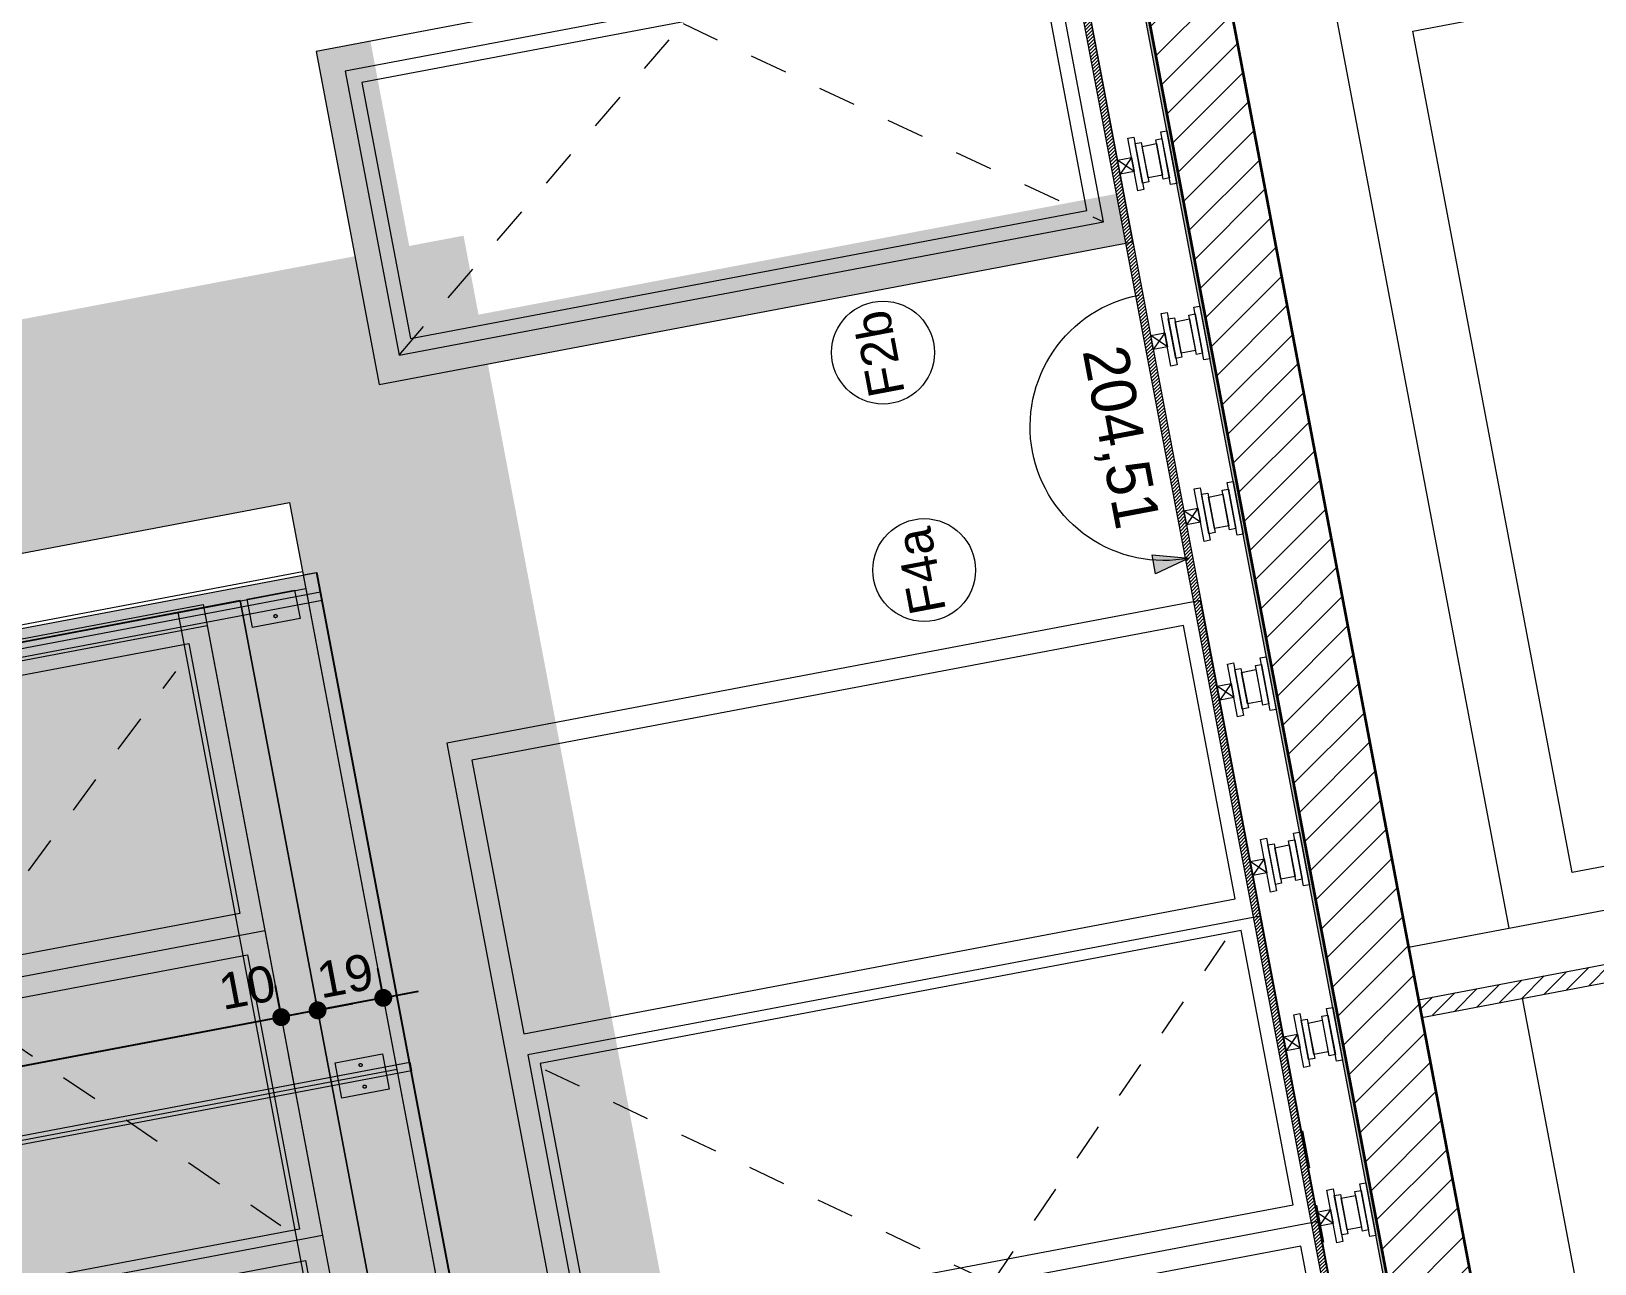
# Model space of a CAD drawing. Header units: centimetres. Extents: x 56941 to 84569, y -27946 to -11680.
# Drawn here: x 58282.4 to 58720.6, y -25332.8 to -24987.4 of the extents above; entities that cross this region are included whole.
import ezdxf

# ---------------------------------------------------------------- set-up
doc = ezdxf.new("R2010")
doc.units = ezdxf.units.CM
doc.header["$LTSCALE"] = 50.8
doc.header["$PDMODE"] = 1
doc.header["$PDSIZE"] = -2
doc.linetypes.add('Style de ligne -1', pattern=[0.41664, 0.20828, -0.20836])
doc.layers.get('0').update_dxf_attribs({"lineweight": 18})
for name, color, linetype, lineweight in [('0-PROJET-BOIS', 7, 'Continuous', 5), ('0-PROJET-COTATIONS', 7, 'Continuous', 13), ('0-PROJET-DESSINS CRÉES', 7, 'Continuous', 9), ('0-PROJET-Garde corps', 7, 'Continuous', 5), ('0-PROJET-ISOLATION', 7, 'Continuous', 13), ('0-PROJET-MENUISERIES EXT', 7, 'Continuous', 5), ('0-PROJET-MUR BETON', 7, 'Continuous', 35), ('0-PROJET-MURS AGGLO', 7, 'Continuous', 5), ('0-PROJET-NGF', 7, 'Continuous', 5), ('0-PROJET-TEXTE', 7, 'Continuous', 5)]:
    doc.layers.add(name, color=color, linetype=linetype, lineweight=lineweight)
doc.styles.add('Futura Std Book', font='Futura Std Book')
doc.styles.add('Helvetica', font='Helvetica')
doc.dimstyles.new('IS', dxfattribs={"dimtxt": 10.08724, "dimasz": 5.007446, "dimexe": 2, "dimexo": 10, "dimgap": 3, "dimtad": 1, "dimdec": 1, "dimtxsty": 'Helvetica', "dimblk": 'DOT', "dimblk1": 'DOT', "dimblk2": 'DOT', "dimcen": 0, "dimdle": 10, "dimazin": 0, "dimtfac": 0.8, "dimtdec": 1, "dimtix": 1, "dimtmove": 0, "dimatfit": 0, "dimldrblk": 'VW_FILLEDARROW-1', "dimfxl": 0, "dimfrac": 2, "dimtolj": 1, "dimarcsym": 0})

# ---------------------------------------------------------------- blocks, each defined once
blk = doc.blocks.new('PORTE FENETRE TYPE 1 FACADE')
at = {"layer": '0-PROJET-DESSINS CRÉES', "color": 7, "linetype": 'Continuous', "lineweight": 5}
blk.add_line((177, -6), (177, -215), dxfattribs=at)
at = {"layer": '0-PROJET-DESSINS CRÉES', "color": 7, "linetype": 'Style de ligne -1', "lineweight": 5}
for p, q in [((95, -10), (177, -122)), ((253, -10), (177, -122)), ((177, -122), (95, -204)), ((177, -122), (253, -204))]:
    blk.add_line(p, q, dxfattribs=at)
at = {"layer": '0-PROJET-DESSINS CRÉES', "color": 7, "linetype": 'Continuous', "lineweight": 5, "flags": 128}
blk.add_lwpolyline([(6, -6), (84, -6), (84, -209), (6, -209)], close=True, dxfattribs=at)
at = {"layer": '0-PROJET-MENUISERIES EXT', "color": 7, "linetype": 'Continuous', "lineweight": 13, "flags": 128}
for points in [[(270, 0), (270, -215), (0, -215), (0, 0)], [(264, -6), (264, -215), (90, -215), (90, -6)], [(171.23, -9), (171.23, -209), (93, -209), (93, -9)], [(260, -9), (260, -209), (183, -209), (183, -9)]]:
    blk.add_lwpolyline(points, close=True, dxfattribs=at)
blk = doc.blocks.new('Groupe-23-1')
at = {"layer": '0-PROJET-Garde corps', "color": 8, "linetype": 'Continuous', "lineweight": 5, "flags": 128}
for points in [[(19563.91, -47360.95), (19565.77, -47370.77), (19552.49, -47373.29), (19550.63, -47363.46)], [(19571.54, -47363.25), (19572.01, -47365.71), (19437.35, -47391.21), (19436.88, -47388.75)]]:
    blk.add_lwpolyline(points, close=True, dxfattribs=at)
at = {"layer": '0-PROJET-Garde corps', "color": 8, "linetype": 'Continuous', "lineweight": 5}
for points in [[(19558.2, -47364.09), (19558.21, -47363.97), (19558.11, -47363.76), (19557.92, -47363.62), (19557.69, -47363.59), (19557.48, -47363.69), (19557.35, -47363.89), (19557.33, -47364.13), (19557.43, -47364.34), (19557.62, -47364.48), (19557.85, -47364.51), (19558.06, -47364.41), (19558.19, -47364.21), (19558.2, -47364.09)], [(19559.35, -47370.13), (19559.36, -47370.02), (19559.26, -47369.8), (19559.07, -47369.66), (19558.83, -47369.64), (19558.62, -47369.74), (19558.49, -47369.93), (19558.47, -47370.17), (19558.57, -47370.39), (19558.76, -47370.53), (19558.99, -47370.55), (19559.21, -47370.45), (19559.34, -47370.25), (19559.35, -47370.13)]]:
    blk.add_open_spline(points, degree=2, dxfattribs=at)
blk = doc.blocks.new('Groupe-24-1')
at = {"layer": '0-PROJET-Garde corps', "color": 8, "linetype": 'Continuous', "lineweight": 5, "flags": 128}
for points in [[(19546.57, -47231.41), (19547.04, -47233.87), (19412.38, -47259.37), (19411.92, -47256.91)], [(19539.3, -47231.01), (19540.8, -47238.93), (19527.53, -47241.45), (19526.03, -47233.52)]]:
    blk.add_lwpolyline(points, close=True, dxfattribs=at)
at = {"layer": '0-PROJET-Garde corps', "color": 8, "linetype": 'Continuous', "lineweight": 5}
blk.add_open_spline([(19534.38, -47238.29), (19534.39, -47238.17), (19534.29, -47237.96), (19534.1, -47237.82), (19533.87, -47237.79), (19533.66, -47237.89), (19533.52, -47238.09), (19533.5, -47238.33), (19533.6, -47238.55), (19533.79, -47238.68), (19534.03, -47238.71), (19534.24, -47238.61), (19534.37, -47238.41), (19534.38, -47238.29)], degree=2, dxfattribs=at)
blk = doc.blocks.new('Groupe-25-1')
at = {"layer": '0-PROJET-Garde corps', "color": 8, "linetype": 'Continuous', "lineweight": 5, "flags": 128}
for points in [[(19596.89, -47497.11), (19597.35, -47499.57), (19462.7, -47525.07), (19462.23, -47522.61)], [(19589.26, -47494.81), (19591.12, -47504.63), (19577.84, -47507.14), (19575.98, -47497.32)]]:
    blk.add_lwpolyline(points, close=True, dxfattribs=at)
at = {"layer": '0-PROJET-Garde corps', "color": 8, "linetype": 'Continuous', "lineweight": 5}
for points in [[(19583.55, -47497.95), (19583.56, -47497.83), (19583.46, -47497.61), (19583.27, -47497.47), (19583.04, -47497.45), (19582.83, -47497.55), (19582.7, -47497.74), (19582.68, -47497.98), (19582.78, -47498.2), (19582.97, -47498.34), (19583.2, -47498.36), (19583.41, -47498.26), (19583.54, -47498.07), (19583.55, -47497.95)], [(19584.7, -47503.99), (19584.71, -47503.87), (19584.61, -47503.65), (19584.42, -47503.51), (19584.18, -47503.49), (19583.97, -47503.59), (19583.84, -47503.79), (19583.82, -47504.03), (19583.92, -47504.24), (19584.11, -47504.38), (19584.34, -47504.4), (19584.55, -47504.3), (19584.69, -47504.11), (19584.7, -47503.99)]]:
    blk.add_open_spline(points, degree=2, dxfattribs=at)
blk = doc.blocks.new('Groupe-26-1')
at = {"layer": '0-PROJET-Garde corps', "color": 8, "linetype": 'Continuous', "lineweight": 5, "flags": 128}
for points in [[(19621, -47624.42), (19621.5, -47627.07), (19486.94, -47652.55), (19486.43, -47649.9)], [(19613.37, -47622.11), (19615.23, -47631.94), (19601.95, -47634.45), (19600.09, -47624.63)]]:
    blk.add_lwpolyline(points, close=True, dxfattribs=at)
at = {"layer": '0-PROJET-Garde corps', "color": 8, "linetype": 'Continuous', "lineweight": 5}
for points in [[(19607.66, -47625.25), (19607.67, -47625.13), (19607.57, -47624.92), (19607.38, -47624.78), (19607.15, -47624.76), (19606.94, -47624.85), (19606.8, -47625.05), (19606.78, -47625.29), (19606.88, -47625.51), (19607.08, -47625.64), (19607.31, -47625.67), (19607.52, -47625.57), (19607.65, -47625.37), (19607.66, -47625.25)], [(19608.81, -47631.3), (19608.82, -47631.18), (19608.72, -47630.96), (19608.53, -47630.82), (19608.29, -47630.8), (19608.08, -47630.9), (19607.95, -47631.09), (19607.93, -47631.33), (19608.03, -47631.55), (19608.22, -47631.69), (19608.45, -47631.71), (19608.66, -47631.61), (19608.8, -47631.42), (19608.81, -47631.3)]]:
    blk.add_open_spline(points, degree=2, dxfattribs=at)
blk = doc.blocks.new('Groupe-27-1')
at = {"layer": '0-PROJET-DESSINS CRÉES', "linetype": 'Continuous', "lineweight": 0}
blk.add_hatch(color=254, dxfattribs=at).paths.add_polyline_path([(19545.55, -47225.99), (19622.17, -47630.62), (19487.52, -47656.12), (19410.89, -47251.49)])
at = {"layer": '0-PROJET-DESSINS CRÉES', "color": 7, "linetype": 'Continuous', "lineweight": 13}
for p, q in [((19437.12, -47389.98), (19568.03, -47365.19)), ((19462.94, -47523.75), (19593.38, -47499.05))]:
    blk.add_line(p, q, dxfattribs=at)
at = {"layer": '0-PROJET-DESSINS CRÉES', "color": 7, "linetype": 'Continuous', "lineweight": 13, "flags": 128}
for points in [[(19545.55, -47225.99), (19622.17, -47630.62), (19487.52, -47656.12), (19410.89, -47251.49)], [(19545.34, -47226.03), (19621.97, -47630.68), (19618.44, -47631.35), (19541.8, -47226.7)], [(19410.98, -47251.48), (19487.61, -47656.11), (19484.46, -47656.7), (19407.83, -47252.07)]]:
    blk.add_lwpolyline(points, close=True, dxfattribs=at)
at = {"layer": '0-PROJET-Garde corps', "color": 8}
for name in ['Groupe-24-1', 'Groupe-23-1', 'Groupe-25-1', 'Groupe-26-1']:
    blk.add_blockref(name, (0, 0), dxfattribs=at)
blk = doc.blocks.new('Groupe-28-1')
at = {"layer": '0-PROJET-DESSINS CRÉES', "linetype": 'Continuous', "lineweight": 0}
blk.add_hatch(color=7, dxfattribs=at).paths.add_polyline_path([(19321.87, -47272.43), (19321.87, -47272.42), (19307.43, -47275.15), (19307.43, -47275.16), (19272.21, -47281.83), (19314.63, -47505.84), (19338.11, -47463.63), (19352.64, -47540.3), (19556.77, -47501.61), (19554.19, -47488.02), (19365.47, -47523.68), (19351.31, -47449.5), (19364.87, -47428.49), (19334.85, -47269.97)])
at = {"layer": '0-PROJET-DESSINS CRÉES', "color": 7, "linetype": 'Continuous', "lineweight": 13}
for p, q in [((19352.64, -47540.3), (19322.25, -47546.05)), ((19335.55, -47616.27), (19570.07, -47571.86)), ((19348.09, -47682.51), (19490.45, -47655.55))]:
    blk.add_line(p, q, dxfattribs=at)
at = {"layer": '0-PROJET-DESSINS CRÉES', "color": 7, "linetype": 'Continuous', "lineweight": 13, "flags": 128}
for points in [[(19314.63, -47505.83), (19291.47, -47510.21), (19244.46, -47261.97), (19537.83, -47206.41), (19618.3, -47631.35), (19599.92, -47634.84), (19523.99, -47233.91), (19272.21, -47281.83)], [(19309.71, -47506.74), (19266.37, -47277.84), (19541.49, -47225.74), (19542.42, -47230.65), (19272.21, -47281.83), (19314.63, -47505.81)], [(19523.99, -47233.91), (19599.92, -47634.84), (19582.62, -47638.11), (19506.69, -47237.18)], [(19249.37, -47261.04), (19296.38, -47509.27), (19291.47, -47510.2), (19244.46, -47261.97)], [(19314.63, -47505.81), (19348.09, -47682.51), (19343.18, -47683.44), (19309.71, -47506.74)]]:
    blk.add_lwpolyline(points, close=True, dxfattribs=at)
at = {"layer": '0-PROJET-DESSINS CRÉES', "color": 8, "linetype": 'Continuous', "lineweight": 13, "flags": 128}
blk.add_lwpolyline([(19244.46, -47261.97), (19291.47, -47510.21), (19288.22, -47510.83), (19241.2, -47262.59)], close=True, dxfattribs=at)
at = {"layer": '0-PROJET-DESSINS CRÉES', "color": 7, "rotation": 100.7235947439955}
blk.add_blockref('PORTE FENETRE TYPE 1 FACADE', (19352.63, -47540.27), dxfattribs=at)
at = {"layer": '0-PROJET-Garde corps', "color": 7}
blk.add_blockref('Groupe-27-1', (0, 0), dxfattribs=at)
blk = doc.blocks.new('PORTE FENETRE TYPE')
at = {"layer": '0-PROJET-DESSINS CRÉES', "color": 7, "linetype": 'Style de ligne -1', "lineweight": 13}
for p, q in [((88, -7), (11.5, -102.5)), ((11.5, -102.5), (88, -208))]:
    blk.add_line(p, q, dxfattribs=at)
at = {"layer": '0-PROJET-MENUISERIES EXT', "color": 7, "linetype": 'Continuous', "lineweight": 13, "flags": 128}
for points in [[(95, 0), (95, -215), (0, -215), (0, 0)], [(88, -7), (88, -208), (7, -208), (7, -7)], [(84, -11), (84, -204), (11, -204), (11, -11)]]:
    blk.add_lwpolyline(points, close=True, dxfattribs=at)
blk = doc.blocks.new('_DOT')
at = {"color": 0, "linetype": 'ByBlock', "lineweight": -2}
blk.add_line((-0.5, 0), (-1, 0), dxfattribs=at)
at = {"color": 0, "linetype": 'ByBlock', "const_width": 0.5}
blk.add_lwpolyline([(-0.25, 0, 1), (0.25, 0, 1)], format="xyb", close=True, dxfattribs=at)
blk = doc.blocks.new('*D66')
at = {"layer": '0-PROJET-COTATIONS', "color": 0, "linetype": 'Continuous', "lineweight": -2}
for p, q in [((58350.78, -25254.84), (58352.82, -25265.65)), ((58347.53, -25264.61), (58236.36, -25285.67)), ((58146.13, -25302.76), (58204.98, -25291.61)), ((58143.07, -25313.51), (58141.58, -25305.65))]:
    blk.add_line(p, q, dxfattribs=at)
at = {"layer": 'Defpoints', "color": 0}
for p in [(58348.92, -25245.02), (58141.21, -25303.69), (58141.21, -25303.69)]:
    blk.add_point(p, dxfattribs=at)
at = {"layer": '0-PROJET-COTATIONS', "color": 0, "lineweight": -2, "xscale": 5.007446289062499, "yscale": 5.007446289062499, "zscale": 5.007446289062499}
for p, rotation in [((58352.45, -25263.68), 10.7235947438868), ((58141.21, -25303.69), 190.7235947438868)]:
    blk.add_blockref('_DOT', p, dxfattribs=dict(at, rotation=rotation))
at = {"layer": '0-PROJET-COTATIONS', "color": 0, "lineweight": 5, "insert": (58220.67, -25288.64), "char_height": 10.087, "attachment_point": 5, "rotation": 10.7236, "style": 'Helvetica'}
blk.add_mtext('\\A1;215', dxfattribs=at)
blk = doc.blocks.new('VW_FILLEDARROW-1')
at = {"linetype": 'Continuous', "lineweight": 0}
blk.add_hatch(color=0, dxfattribs=at).paths.add_polyline_path([(-1.997, 0.535), (0, 0), (-1.997, -0.535)])
at = {"color": 0, "linetype": 'Continuous', "lineweight": 5, "flags": 128}
blk.add_lwpolyline([(-1.997, 0.535), (0, 0), (-1.997, -0.535)], close=True, dxfattribs=at)
blk = doc.blocks.new('*D67')
at = {"layer": '0-PROJET-COTATIONS', "color": 0, "linetype": 'Continuous', "lineweight": -2}
for p, q in [((58350.78, -25254.84), (58352.82, -25265.65)), ((58362.08, -25258.79), (58363.01, -25263.72)), ((58367.56, -25260.82), (58372.48, -25259.89)), ((58347.53, -25264.61), (58342.61, -25265.55)), ((58362.64, -25261.75), (58352.45, -25263.68))]:
    blk.add_line(p, q, dxfattribs=at)
at = {"layer": 'Defpoints', "color": 0}
for p in [(58348.92, -25245.02), (58360.22, -25248.97), (58352.45, -25263.68)]:
    blk.add_point(p, dxfattribs=at)
at = {"layer": '0-PROJET-COTATIONS', "color": 0, "lineweight": -2, "xscale": 5.007446289062499, "yscale": 5.007446289062499, "zscale": 5.007446289062499}
for p, rotation in [((58362.64, -25261.75), 190.7235947438946), ((58352.45, -25263.68), 10.72359474389455)]:
    blk.add_blockref('_DOT', p, dxfattribs=dict(at, rotation=rotation))
at = {"layer": '0-PROJET-COTATIONS', "color": 0, "lineweight": 5, "insert": (58342.88, -25255.33), "char_height": 10.087, "attachment_point": 5, "rotation": 10.7236, "style": 'Helvetica'}
blk.add_mtext('\\A1;10', dxfattribs=at)
blk = doc.blocks.new('*D68')
at = {"layer": '0-PROJET-COTATIONS', "color": 0, "linetype": 'Continuous', "lineweight": -2}
for p, q in [((58379.48, -25249.91), (58380.69, -25256.3)), ((58362.08, -25258.79), (58363.01, -25263.72)), ((58381.06, -25258.27), (58362.64, -25261.75)), ((58385.98, -25257.33), (58390.9, -25256.4)), ((58357.72, -25262.69), (58352.8, -25263.62))]:
    blk.add_line(p, q, dxfattribs=at)
at = {"layer": 'Defpoints', "color": 0}
for p in [(58360.22, -25248.97), (58381.34, -25259.74), (58362.64, -25261.75)]:
    blk.add_point(p, dxfattribs=at)
at = {"layer": '0-PROJET-COTATIONS', "color": 0, "lineweight": -2, "xscale": 5.007446289062499, "yscale": 5.007446289062499, "zscale": 5.007446289062499}
for p, rotation in [((58381.06, -25258.27), 190.7235947438914), ((58362.64, -25261.75), 10.72359474389138)]:
    blk.add_blockref('_DOT', p, dxfattribs=dict(at, rotation=rotation))
at = {"layer": '0-PROJET-COTATIONS', "color": 0, "lineweight": 5, "insert": (58370.35, -25252.11), "char_height": 10.087, "attachment_point": 5, "rotation": 10.7236, "style": 'Helvetica'}
blk.add_mtext('\\A1;19', dxfattribs=at)
blk = doc.blocks.new('Groupe-64-1')
at = {"layer": '0-PROJET-TEXTE', "color": 7, "linetype": 'Continuous', "lineweight": 5}
blk.add_circle((19715.76, -47225.36), 14.41, dxfattribs=at)
at = {"layer": '0-PROJET-TEXTE', "color": 7, "insert": (19712, -47238.56), "char_height": 10.087, "attachment_point": 1, "rotation": 100.7236, "line_spacing_factor": 0.834288, "style": 'Helvetica'}
blk.add_mtext('F4a', dxfattribs=at)
blk = doc.blocks.new('Groupe-65-1')
at = {"layer": '0-PROJET-TEXTE', "color": 7, "linetype": 'Continuous', "lineweight": 5}
blk.add_circle((19704.22, -47164.41), 14.41, dxfattribs=at)
at = {"layer": '0-PROJET-TEXTE', "color": 7, "insert": (19700.46, -47177.61), "char_height": 10.087, "attachment_point": 1, "rotation": 100.7236, "line_spacing_factor": 0.834288, "style": 'Helvetica'}
blk.add_mtext('F2b', dxfattribs=at)
blk = doc.blocks.new('Groupe-80-1')
at = {"layer": '0-PROJET-COTATIONS', "color": 7}
for name in ['Groupe-65-1', 'Groupe-64-1']:
    blk.add_blockref(name, (0, 0), dxfattribs=at)
blk = doc.blocks.new('Groupe-145-1')
at = {"layer": '0-PROJET-DESSINS CRÉES', "lineweight": 5, "flags": 128}
for points in [[(19784.85, -47117.33), (19782.06, -47102.59), (19783.75, -47102.27), (19786.54, -47117.01)], [(19775.64, -47119.07), (19772.85, -47104.33), (19774.54, -47104.01), (19777.33, -47118.75)], [(19776.98, -47116.91), (19774.89, -47105.86), (19776.62, -47105.53), (19778.72, -47116.58)], [(19778.51, -47115.48), (19776.83, -47106.63), (19780.84, -47105.87), (19782.52, -47114.72)], [(19782.77, -47115.81), (19780.68, -47104.76), (19782.41, -47104.43), (19784.5, -47115.49)]]:
    blk.add_lwpolyline(points, close=True, dxfattribs=at)
blk = doc.blocks.new('Groupe-146-1')
at = {"layer": '0-PROJET-DESSINS CRÉES', "color": 7, "linetype": 'Continuous', "lineweight": 13}
for p, q in [((19774.62, -47113.67), (19769.94, -47110.48)), ((19773.87, -47109.74), (19770.69, -47114.41))]:
    blk.add_line(p, q, dxfattribs=at)
at = {"layer": '0-PROJET-DESSINS CRÉES', "color": 7, "linetype": 'Continuous', "lineweight": 13, "flags": 128}
blk.add_lwpolyline([(19770.69, -47114.41), (19769.94, -47110.48), (19773.87, -47109.74), (19774.62, -47113.67)], close=True, dxfattribs=at)
blk = doc.blocks.new('Groupe-147-1')
at = {"layer": '0-PROJET-DESSINS CRÉES', "lineweight": 5, "flags": 128}
for points in [[(19784.94, -47168.2), (19782.15, -47153.46), (19783.84, -47153.14), (19786.63, -47167.88)], [(19786.29, -47166.04), (19784.19, -47154.98), (19785.93, -47154.65), (19788.02, -47165.71)], [(19787.81, -47164.6), (19786.14, -47155.76), (19790.14, -47155), (19791.82, -47163.84)], [(19792.07, -47164.94), (19789.98, -47153.89), (19791.71, -47153.56), (19793.81, -47164.61)], [(19794.16, -47166.45), (19791.37, -47151.72), (19793.06, -47151.4), (19795.85, -47166.13)]]:
    blk.add_lwpolyline(points, close=True, dxfattribs=at)
blk = doc.blocks.new('Groupe-148-1')
at = {"layer": '0-PROJET-DESSINS CRÉES', "color": 7, "linetype": 'Continuous', "lineweight": 13}
for p, q in [((19783.92, -47162.79), (19779.25, -47159.61)), ((19783.18, -47158.86), (19779.99, -47163.54))]:
    blk.add_line(p, q, dxfattribs=at)
at = {"layer": '0-PROJET-DESSINS CRÉES', "color": 7, "linetype": 'Continuous', "lineweight": 13, "flags": 128}
blk.add_lwpolyline([(19779.99, -47163.54), (19779.25, -47159.61), (19783.18, -47158.86), (19783.92, -47162.79)], close=True, dxfattribs=at)
blk = doc.blocks.new('Groupe-149-1')
at = {"layer": '0-PROJET-DESSINS CRÉES', "lineweight": 5, "flags": 128}
for points in [[(19794.25, -47217.32), (19791.46, -47202.59), (19793.15, -47202.27), (19795.94, -47217)], [(19795.59, -47215.16), (19793.5, -47204.11), (19795.23, -47203.78), (19797.32, -47214.83)], [(19801.38, -47214.07), (19799.28, -47203.01), (19801.02, -47202.69), (19803.11, -47213.74)], [(19803.46, -47215.58), (19800.67, -47200.84), (19802.36, -47200.52), (19805.15, -47215.26)], [(19797.11, -47213.73), (19795.44, -47204.89), (19799.45, -47204.13), (19801.12, -47212.97)]]:
    blk.add_lwpolyline(points, close=True, dxfattribs=at)
blk = doc.blocks.new('Groupe-150-1')
at = {"layer": '0-PROJET-DESSINS CRÉES', "color": 7, "linetype": 'Continuous', "lineweight": 13}
for p, q in [((19792.48, -47207.99), (19789.3, -47212.66)), ((19793.23, -47211.92), (19788.55, -47208.73))]:
    blk.add_line(p, q, dxfattribs=at)
at = {"layer": '0-PROJET-DESSINS CRÉES', "color": 7, "linetype": 'Continuous', "lineweight": 13, "flags": 128}
blk.add_lwpolyline([(19789.3, -47212.66), (19788.55, -47208.73), (19792.48, -47207.99), (19793.23, -47211.92)], close=True, dxfattribs=at)
blk = doc.blocks.new('Groupe-151-1')
at = {"layer": '0-PROJET-DESSINS CRÉES', "lineweight": 5, "flags": 128}
for points in [[(19803.55, -47266.45), (19800.76, -47251.71), (19802.45, -47251.39), (19805.24, -47266.13)], [(19810.68, -47263.19), (19808.59, -47252.14), (19810.32, -47251.81), (19812.41, -47262.87)], [(19812.76, -47264.71), (19809.97, -47249.97), (19811.66, -47249.65), (19814.45, -47264.39)], [(19804.89, -47264.29), (19802.8, -47253.24), (19804.53, -47252.91), (19806.63, -47263.96)], [(19806.42, -47262.86), (19804.74, -47254.01), (19808.75, -47253.25), (19810.43, -47262.1)]]:
    blk.add_lwpolyline(points, close=True, dxfattribs=at)
blk = doc.blocks.new('Groupe-152-1')
at = {"layer": '0-PROJET-DESSINS CRÉES', "color": 7, "linetype": 'Continuous', "lineweight": 13}
for p, q in [((19802.53, -47261.05), (19797.85, -47257.86)), ((19801.78, -47257.12), (19798.6, -47261.79))]:
    blk.add_line(p, q, dxfattribs=at)
at = {"layer": '0-PROJET-DESSINS CRÉES', "color": 7, "linetype": 'Continuous', "lineweight": 13, "flags": 128}
blk.add_lwpolyline([(19798.6, -47261.79), (19797.85, -47257.86), (19801.78, -47257.12), (19802.53, -47261.05)], close=True, dxfattribs=at)
blk = doc.blocks.new('Groupe-153-1')
at = {"layer": '0-PROJET-DESSINS CRÉES', "lineweight": 5, "flags": 128}
for points in [[(19822.07, -47313.83), (19819.28, -47299.1), (19820.97, -47298.78), (19823.76, -47313.52)], [(19812.86, -47315.58), (19810.07, -47300.84), (19811.75, -47300.52), (19814.54, -47315.26)], [(19814.2, -47313.42), (19812.1, -47302.36), (19813.84, -47302.03), (19815.93, -47313.09)], [(19815.72, -47311.98), (19814.05, -47303.14), (19818.06, -47302.38), (19819.73, -47311.22)], [(19819.98, -47312.32), (19817.89, -47301.27), (19819.63, -47300.94), (19821.72, -47311.99)]]:
    blk.add_lwpolyline(points, close=True, dxfattribs=at)
blk = doc.blocks.new('Groupe-154-1')
at = {"layer": '0-PROJET-DESSINS CRÉES', "color": 7, "linetype": 'Continuous', "lineweight": 13}
for p, q in [((19811.83, -47310.17), (19807.16, -47306.99)), ((19811.09, -47306.24), (19807.9, -47310.92))]:
    blk.add_line(p, q, dxfattribs=at)
at = {"layer": '0-PROJET-DESSINS CRÉES', "color": 7, "linetype": 'Continuous', "lineweight": 13, "flags": 128}
blk.add_lwpolyline([(19807.9, -47310.92), (19807.16, -47306.99), (19811.09, -47306.24), (19811.83, -47310.17)], close=True, dxfattribs=at)
blk = doc.blocks.new('Groupe-155-1')
at = {"layer": '0-PROJET-DESSINS CRÉES', "lineweight": 5, "flags": 128}
for points in [[(19831.37, -47362.96), (19828.58, -47348.22), (19830.27, -47347.9), (19833.06, -47362.64)], [(19822.16, -47364.7), (19819.37, -47349.97), (19821.06, -47349.65), (19823.85, -47364.39)], [(19823.5, -47362.54), (19821.41, -47351.49), (19823.14, -47351.16), (19825.23, -47362.21)], [(19825.02, -47361.11), (19823.35, -47352.27), (19827.36, -47351.51), (19829.03, -47360.35)], [(19829.29, -47361.45), (19827.19, -47350.39), (19828.93, -47350.07), (19831.02, -47361.12)]]:
    blk.add_lwpolyline(points, close=True, dxfattribs=at)
blk = doc.blocks.new('Groupe-156-1')
at = {"layer": '0-PROJET-DESSINS CRÉES', "color": 7, "linetype": 'Continuous', "lineweight": 13}
for p, q in [((19821.14, -47359.3), (19816.46, -47356.12)), ((19820.39, -47355.37), (19817.21, -47360.05))]:
    blk.add_line(p, q, dxfattribs=at)
at = {"layer": '0-PROJET-DESSINS CRÉES', "color": 7, "linetype": 'Continuous', "lineweight": 13, "flags": 128}
blk.add_lwpolyline([(19817.21, -47360.05), (19816.46, -47356.12), (19820.39, -47355.37), (19821.14, -47359.3)], close=True, dxfattribs=at)
blk = doc.blocks.new('Groupe-163-1')
at = {"layer": '0-PROJET-DESSINS CRÉES', "lineweight": 5, "flags": 128}
for points in [[(19831.46, -47413.83), (19828.67, -47399.09), (19830.36, -47398.77), (19833.15, -47413.51)], [(19832.8, -47411.67), (19830.71, -47400.62), (19832.45, -47400.29), (19834.54, -47411.34)], [(19834.33, -47410.24), (19832.65, -47401.39), (19836.66, -47400.63), (19838.34, -47409.48)], [(19838.59, -47410.57), (19836.5, -47399.52), (19838.23, -47399.19), (19840.33, -47410.25)], [(19840.67, -47412.09), (19837.88, -47397.35), (19839.57, -47397.03), (19842.36, -47411.77)]]:
    blk.add_lwpolyline(points, close=True, dxfattribs=at)
blk = doc.blocks.new('Groupe-164-1')
at = {"layer": '0-PROJET-DESSINS CRÉES', "color": 7, "linetype": 'Continuous', "lineweight": 13}
for p, q in [((19830.44, -47408.43), (19825.77, -47405.24)), ((19829.7, -47404.5), (19826.51, -47409.17))]:
    blk.add_line(p, q, dxfattribs=at)
at = {"layer": '0-PROJET-DESSINS CRÉES', "color": 7, "linetype": 'Continuous', "lineweight": 13, "flags": 128}
blk.add_lwpolyline([(19826.51, -47409.17), (19825.77, -47405.24), (19829.7, -47404.5), (19830.44, -47408.43)], close=True, dxfattribs=at)
blk = doc.blocks.new('Groupe-345-1')
at = {"layer": '0-PROJET-NGF', "linetype": 'Continuous', "lineweight": 0}
blk.add_hatch(color=7, dxfattribs=at).paths.add_polyline_path([(19779.65, -47221.11), (19789.97, -47222.01), (19780.58, -47226.39)])
at = {"layer": '0-PROJET-NGF', "color": 7, "lineweight": 5, "flags": 128}
blk.add_lwpolyline([(19789.97, -47222.01), (19788.15, -47222.31), (19786.32, -47222.52), (19784.48, -47222.64), (19782.64, -47222.67), (19780.8, -47222.61), (19778.96, -47222.45), (19777.14, -47222.21), (19775.33, -47221.88), (19773.53, -47221.46), (19771.76, -47220.95), (19770.02, -47220.36), (19768.31, -47219.68), (19766.63, -47218.92), (19764.99, -47218.08), (19763.4, -47217.15), (19761.85, -47216.16), (19760.36, -47215.08), (19758.91, -47213.93), (19757.53, -47212.72), (19756.21, -47211.44), (19754.95, -47210.09), (19753.76, -47208.69), (19752.64, -47207.22), (19751.59, -47205.71), (19750.62, -47204.14), (19749.73, -47202.53), (19748.92, -47200.88), (19748.19, -47199.19), (19747.54, -47197.47), (19746.98, -47195.71), (19746.5, -47193.93), (19746.11, -47192.13), (19745.82, -47190.32), (19745.61, -47188.49), (19745.49, -47186.65), (19745.46, -47184.81), (19745.52, -47182.97), (19745.67, -47181.13), (19745.92, -47179.3), (19746.25, -47177.49), (19746.67, -47175.7), (19747.17, -47173.93), (19747.77, -47172.19), (19748.45, -47170.47), (19749.21, -47168.8), (19750.05, -47167.16), (19750.97, -47165.57), (19751.97, -47164.02), (19753.05, -47162.52), (19754.19, -47161.08), (19755.41, -47159.7), (19756.69, -47158.38), (19758.04, -47157.12), (19759.44, -47155.93), (19760.9, -47154.81), (19762.42, -47153.76), (19763.98, -47152.79), (19765.59, -47151.9), (19767.25, -47151.08), (19768.94, -47150.35), (19770.66, -47149.71), (19772.42, -47149.14), (19774.19, -47148.67), (19776, -47148.28)], dxfattribs=at)
at = {"layer": '0-PROJET-NGF', "color": 7, "linetype": 'Continuous', "lineweight": 5, "flags": 128}
blk.add_lwpolyline([(19779.65, -47221.11), (19789.97, -47222.01), (19780.58, -47226.39)], close=True, dxfattribs=at)
at = {"layer": '0-PROJET-NGF', "color": 7, "insert": (19772.49, -47161.58), "char_height": 12.586, "attachment_point": 1, "rotation": 280.7296, "line_spacing_factor": 0.962448, "style": 'Futura Std Book'}
blk.add_mtext('204,51', dxfattribs=at)

msp = doc.modelspace()

# ---------------------------------------------------------------- hatches: boundary and pattern name
at = {"layer": '0-PROJET-BOIS', "linetype": 'Continuous', "lineweight": 5}
h = msp.add_hatch(dxfattribs=at)
h.set_pattern_fill('bois 45', color=9, style=0, pattern_type=2)
h.set_pattern_definition([(45, (38816.9114, 22086.9576), (0, -1), [])])
h.paths.add_polyline_path([(58567.17, -24919.6), (58662.79, -25424.51), (58660.83, -25424.88), (58565.21, -24919.97)])
at = {"layer": '0-PROJET-DESSINS CRÉES', "linetype": 'Continuous', "lineweight": 0}
for points in [[(58377.45, -24990.17), (58392.51, -25069.71), (58586.6, -25032.95), (58589.22, -25046.75), (58379.9, -25086.39), (58362.22, -24993.05)], [(58105.73, -25101.09), (58403.55, -25044.69), (58484.53, -25472.08), (58438.8, -25543.72), (58363.17, -25144.51), (58359.64, -25145.18), (58354.74, -25119.45), (58059.13, -25175.44)], [(58414.12, -25184.03), (58461.74, -25435.49), (58655.88, -25398.76), (58658.5, -25412.58), (58449.13, -25452.19), (58398.89, -25186.91)]]:
    msp.add_hatch(color=7, dxfattribs=at).paths.add_polyline_path(points)
at = {"layer": '0-PROJET-ISOLATION', "linetype": 'Continuous', "lineweight": 0}
msp.add_hatch(color=255, dxfattribs=at).paths.add_polyline_path([(58678.93, -25423.21), (58677.94, -25423.39), (58581.69, -24915.1), (58582.67, -24914.91)])
at = {"layer": '0-PROJET-MUR BETON', "linetype": 'Continuous', "lineweight": 5}
h = msp.add_hatch(dxfattribs=at)
h.set_pattern_fill('hachure A', style=0, pattern_type=2)
h.set_pattern_definition([(45, (38816.9114, 22086.9576), (5.2916667, -4.4097222), [])])
h.paths.add_polyline_path([(58363.85, -23759.48), (58340.78, -23637.62), (58275.67, -23649.95), (58272.32, -23632.27), (58337.43, -23619.94), (58306.14, -23454.76), (58286.49, -23458.48), (58283.14, -23440.79), (58914.28, -23321.27), (58922.99, -23337.94), (58860.39, -23349.79), (58918.1, -23654.51), (58968.57, -23644.96), (58977.28, -23661.63), (58921.45, -23672.2), (59360.76, -25991.95), (59405.32, -25983.51), (59415, -26002.03), (59364.48, -26011.6), (59392.32, -26158.59), (59438.53, -26149.84), (59448.21, -26168.37), (58779.05, -26295.09), (58775.33, -26275.44), (58838.07, -26263.56), (58716.93, -25623.86), (58654.19, -25635.74), (58650.34, -25615.4), (58713.08, -25603.52), (58682.78, -25443.54), (58620.04, -25455.42), (58616.19, -25435.09), (58678.93, -25423.21), (58582.67, -24914.91), (58519.93, -24926.8), (58516.08, -24906.46), (58578.82, -24894.58), (58504.71, -24503.25), (58441.97, -24515.13), (58438.12, -24494.79), (58500.86, -24482.91), (58435.98, -24140.35), (58373.24, -24152.23), (58369.39, -24131.89), (58432.13, -24120.01), (58367.2, -23777.16), (58302.1, -23789.49), (58298.75, -23771.8)])
h.paths.add_polyline_path([(59094.84, -26042.31), (59092.73, -26031.16), (59086.39, -26032.36), (58649.19, -23723.76), (58389.8, -23772.88), (58829.11, -26092.63)])
h.paths.add_polyline_path([(58908.68, -23674.62), (58670.78, -23719.67), (59110.09, -26039.42), (59354.33, -25993.17), (59352.21, -25982.02), (59345.88, -25983.22)])
h.paths.add_polyline_path([(59379.55, -26161.01), (59351.71, -26014.02), (58832.83, -26112.28), (58860.67, -26259.28)])
h.paths.add_polyline_path([(58328.74, -23450.48), (58386.45, -23755.2), (58645.84, -23706.07), (58588.13, -23401.35)])
h.paths.add_polyline_path([(58847.62, -23352.21), (58609.72, -23397.26), (58667.43, -23701.99), (58905.33, -23656.93)])
at = {"layer": '0-PROJET-MURS AGGLO', "linetype": 'Continuous', "lineweight": 18}
h = msp.add_hatch(dxfattribs=at)
h.set_pattern_fill('50_béton', style=0, pattern_type=2)
h.set_pattern_definition([(45, (38816.9114, 22086.9576), (2.42534722, -2.64583333), [])])
h.paths.add_polyline_path([(58671.2, -25258.81), (58672.13, -25263.72), (58931.52, -25214.6), (58930.59, -25209.68)])

# ---------------------------------------------------------------- linework, layer by layer
at = {"layer": '0-PROJET-BOIS', "lineweight": 13, "flags": 128}
msp.add_lwpolyline([(58567.17, -24919.6), (58662.79, -25424.51), (58660.83, -25424.88), (58565.21, -24919.97)], close=True, dxfattribs=at)
at = {"layer": '0-PROJET-DESSINS CRÉES', "color": 7, "linetype": 'Continuous', "lineweight": 13}
for p, q in [((58696.62, -25238.73), (58647.5, -24979.33)), ((58668.41, -25244.07), (58927.8, -25194.95)), ((58750.57, -25523.62), (58700.34, -25258.38))]:
    msp.add_line(p, q, dxfattribs=at)
at = {"layer": '0-PROJET-DESSINS CRÉES', "color": 7, "linetype": 'Style de ligne -1', "lineweight": 5}
msp.add_line((58346.55, -25232.51), (58357.76, -25291.72), dxfattribs=at)
at = {"layer": '0-PROJET-DESSINS CRÉES', "color": 7, "linetype": 'Style de ligne -1', "lineweight": 13}
msp.add_line((58656.52, -25389.09), (58637.17, -25286.9), dxfattribs=at)
at = {"layer": '0-PROJET-DESSINS CRÉES', "color": 7, "linetype": 'Continuous', "lineweight": 13, "flags": 128}
msp.add_lwpolyline([(58880.91, -24947.35), (58925.57, -25183.16), (58714.32, -25223.16), (58669.67, -24987.35)], close=True, dxfattribs=at)
at = {"layer": '0-PROJET-ISOLATION', "flags": 128}
msp.add_lwpolyline([(58678.93, -25423.21), (58677.94, -25423.39), (58581.69, -24915.1), (58582.67, -24914.91)], close=True, dxfattribs=at)
at = {"layer": '0-PROJET-MUR BETON', "flags": 128}
msp.add_lwpolyline([(58921.45, -23672.2), (59360.76, -25991.95), (59405.32, -25983.51), (59415, -26002.03), (59364.48, -26011.6), (59392.32, -26158.59), (59438.53, -26149.84), (59448.21, -26168.37), (58779.05, -26295.09), (58775.33, -26275.44), (58838.07, -26263.56), (58716.93, -25623.86), (58654.19, -25635.74), (58650.34, -25615.4), (58713.08, -25603.52), (58682.78, -25443.54), (58620.04, -25455.42), (58616.19, -25435.09), (58678.93, -25423.21), (58582.67, -24914.91)], dxfattribs=at)
msp.add_lwpolyline([(59094.84, -26042.31), (59092.73, -26031.16), (59086.39, -26032.36), (58649.19, -23723.76), (58389.8, -23772.88), (58829.11, -26092.63)], close=True, dxfattribs=at)
at = {"layer": '0-PROJET-MURS AGGLO', "color": 7, "linetype": 'Continuous', "lineweight": 18}
for p, q in [((58671.2, -25258.81), (58930.59, -25209.68)), ((58672.13, -25263.72), (58931.52, -25214.6))]:
    msp.add_line(p, q, dxfattribs=at)
at = {"layer": '0-PROJET-MURS AGGLO', "color": 7, "linetype": 'Continuous', "lineweight": 5}
for p, q in [((58671.2, -25258.81), (58930.59, -25209.68)), ((58672.13, -25263.72), (58931.52, -25214.6)), ((58672.13, -25263.72), (58671.2, -25258.81))]:
    msp.add_line(p, q, dxfattribs=at)

# ---------------------------------------------------------------- block references
at = {"layer": '0-PROJET-COTATIONS', "color": 7}
msp.add_blockref('Groupe-80-1', (38816.91, 22086.96), dxfattribs=at)
at = {"layer": '0-PROJET-DESSINS CRÉES', "color": 7, "xscale": -1}
for name, p, rotation in [('PORTE FENETRE TYPE', (58362.22, -24993.05), 100.7235947438641), ('PORTE FENETRE TYPE 1 FACADE', (58398.89, -25186.91), 100.7235947439342)]:
    msp.add_blockref(name, p, dxfattribs=dict(at, rotation=rotation))
at = {"layer": '0-PROJET-DESSINS CRÉES'}
for name in ['Groupe-145-1', 'Groupe-147-1', 'Groupe-149-1', 'Groupe-151-1', 'Groupe-153-1', 'Groupe-155-1', 'Groupe-163-1']:
    msp.add_blockref(name, (38816.91, 22086.96), dxfattribs=at)
at = {"layer": '0-PROJET-DESSINS CRÉES', "color": 7}
for name in ['Groupe-146-1', 'Groupe-148-1', 'Groupe-28-1', 'Groupe-150-1', 'Groupe-152-1', 'Groupe-154-1', 'Groupe-156-1', 'Groupe-164-1']:
    msp.add_blockref(name, (38816.91, 22086.96), dxfattribs=at)
at = {"layer": '0-PROJET-NGF', "color": 7}
msp.add_blockref('Groupe-345-1', (38816.91, 22086.96), dxfattribs=at)

# ---------------------------------------------------------------- dimensions: what is measured, and where the dimension line sits
at = {"layer": '0-PROJET-COTATIONS', "color": 7, "linetype": 'Continuous', "lineweight": 5}
for base, p1, p2, override, picture, middle in [((58141.21, -25303.69), (58348.92, -25245.02), (58141.21, -25303.69), {"dimtxt": 10.08724, "dimdec": 0, "dimpost": '<>', "dimtxsty": 'Helvetica', "dimtmove": 2}, '*D66', (58220.67, -25288.64)), ((58352.45, -25263.68), (58360.22, -25248.97), (58348.92, -25245.02), {"dimtxt": 10.08724, "dimdec": 0, "dimpost": '<>', "dimtxsty": 'Helvetica', "dimtix": 0, "dimtmove": 2}, '*D67', (58342.88, -25255.33))]:
    dim = msp.add_linear_dim(base=base, p1=p1, p2=p2, angle=10.7236, dimstyle='IS', override=override, dxfattribs=at)
    dim.commit()
    dim.dimension.update_dxf_attribs({"geometry": picture, "text_midpoint": middle, "dimtype": 160})
dim = msp.add_linear_dim(base=(58362.64, -25261.75), p1=(58381.34, -25259.74), p2=(58360.22, -25248.97), angle=10.7236, dimstyle='IS', override={"dimtxt": 10.08724, "dimdec": 0, "dimpost": '<>', "dimtxsty": 'Helvetica', "dimtmove": 2}, dxfattribs=at)
dim.commit()
dim.dimension.update_dxf_attribs({"geometry": '*D68', "text_midpoint": (58370.35, -25252.11)})

doc.saveas('drawing.dxf')
